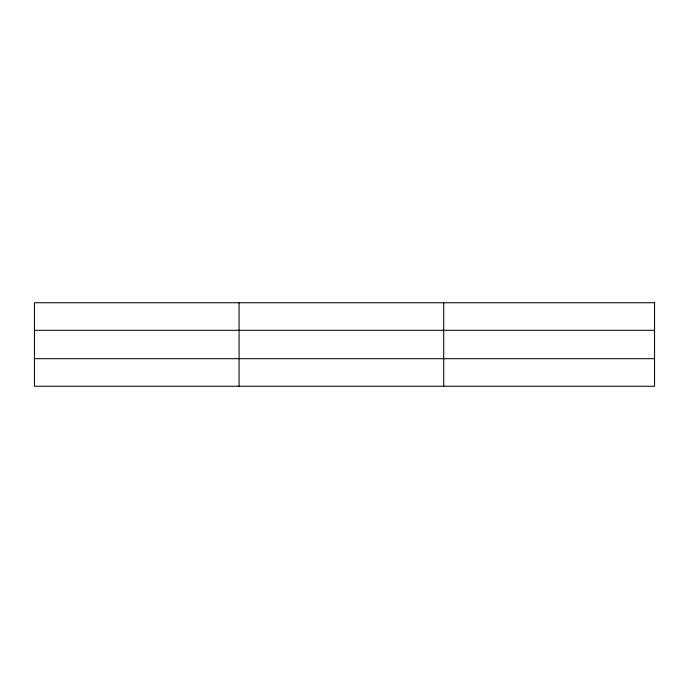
<?xml version="1.0" encoding="UTF-8"?>
<svg xmlns="http://www.w3.org/2000/svg" width="689" height="689" viewBox="0 0 689 689"><rect width="100%" height="100%" fill="white"/><g stroke="black" fill="none" stroke-linecap="round" stroke-linejoin="round"><path stroke-width="1.03" d="M239.083 302.747L239.083 386.253M443.716 302.747L443.716 386.253M34.45 330.307L654.55 330.307M34.45 358.693L654.55 358.693M654.55 302.747L654.55 386.253L34.45 386.253L34.45 302.747L654.55 302.747"/></g></svg>
